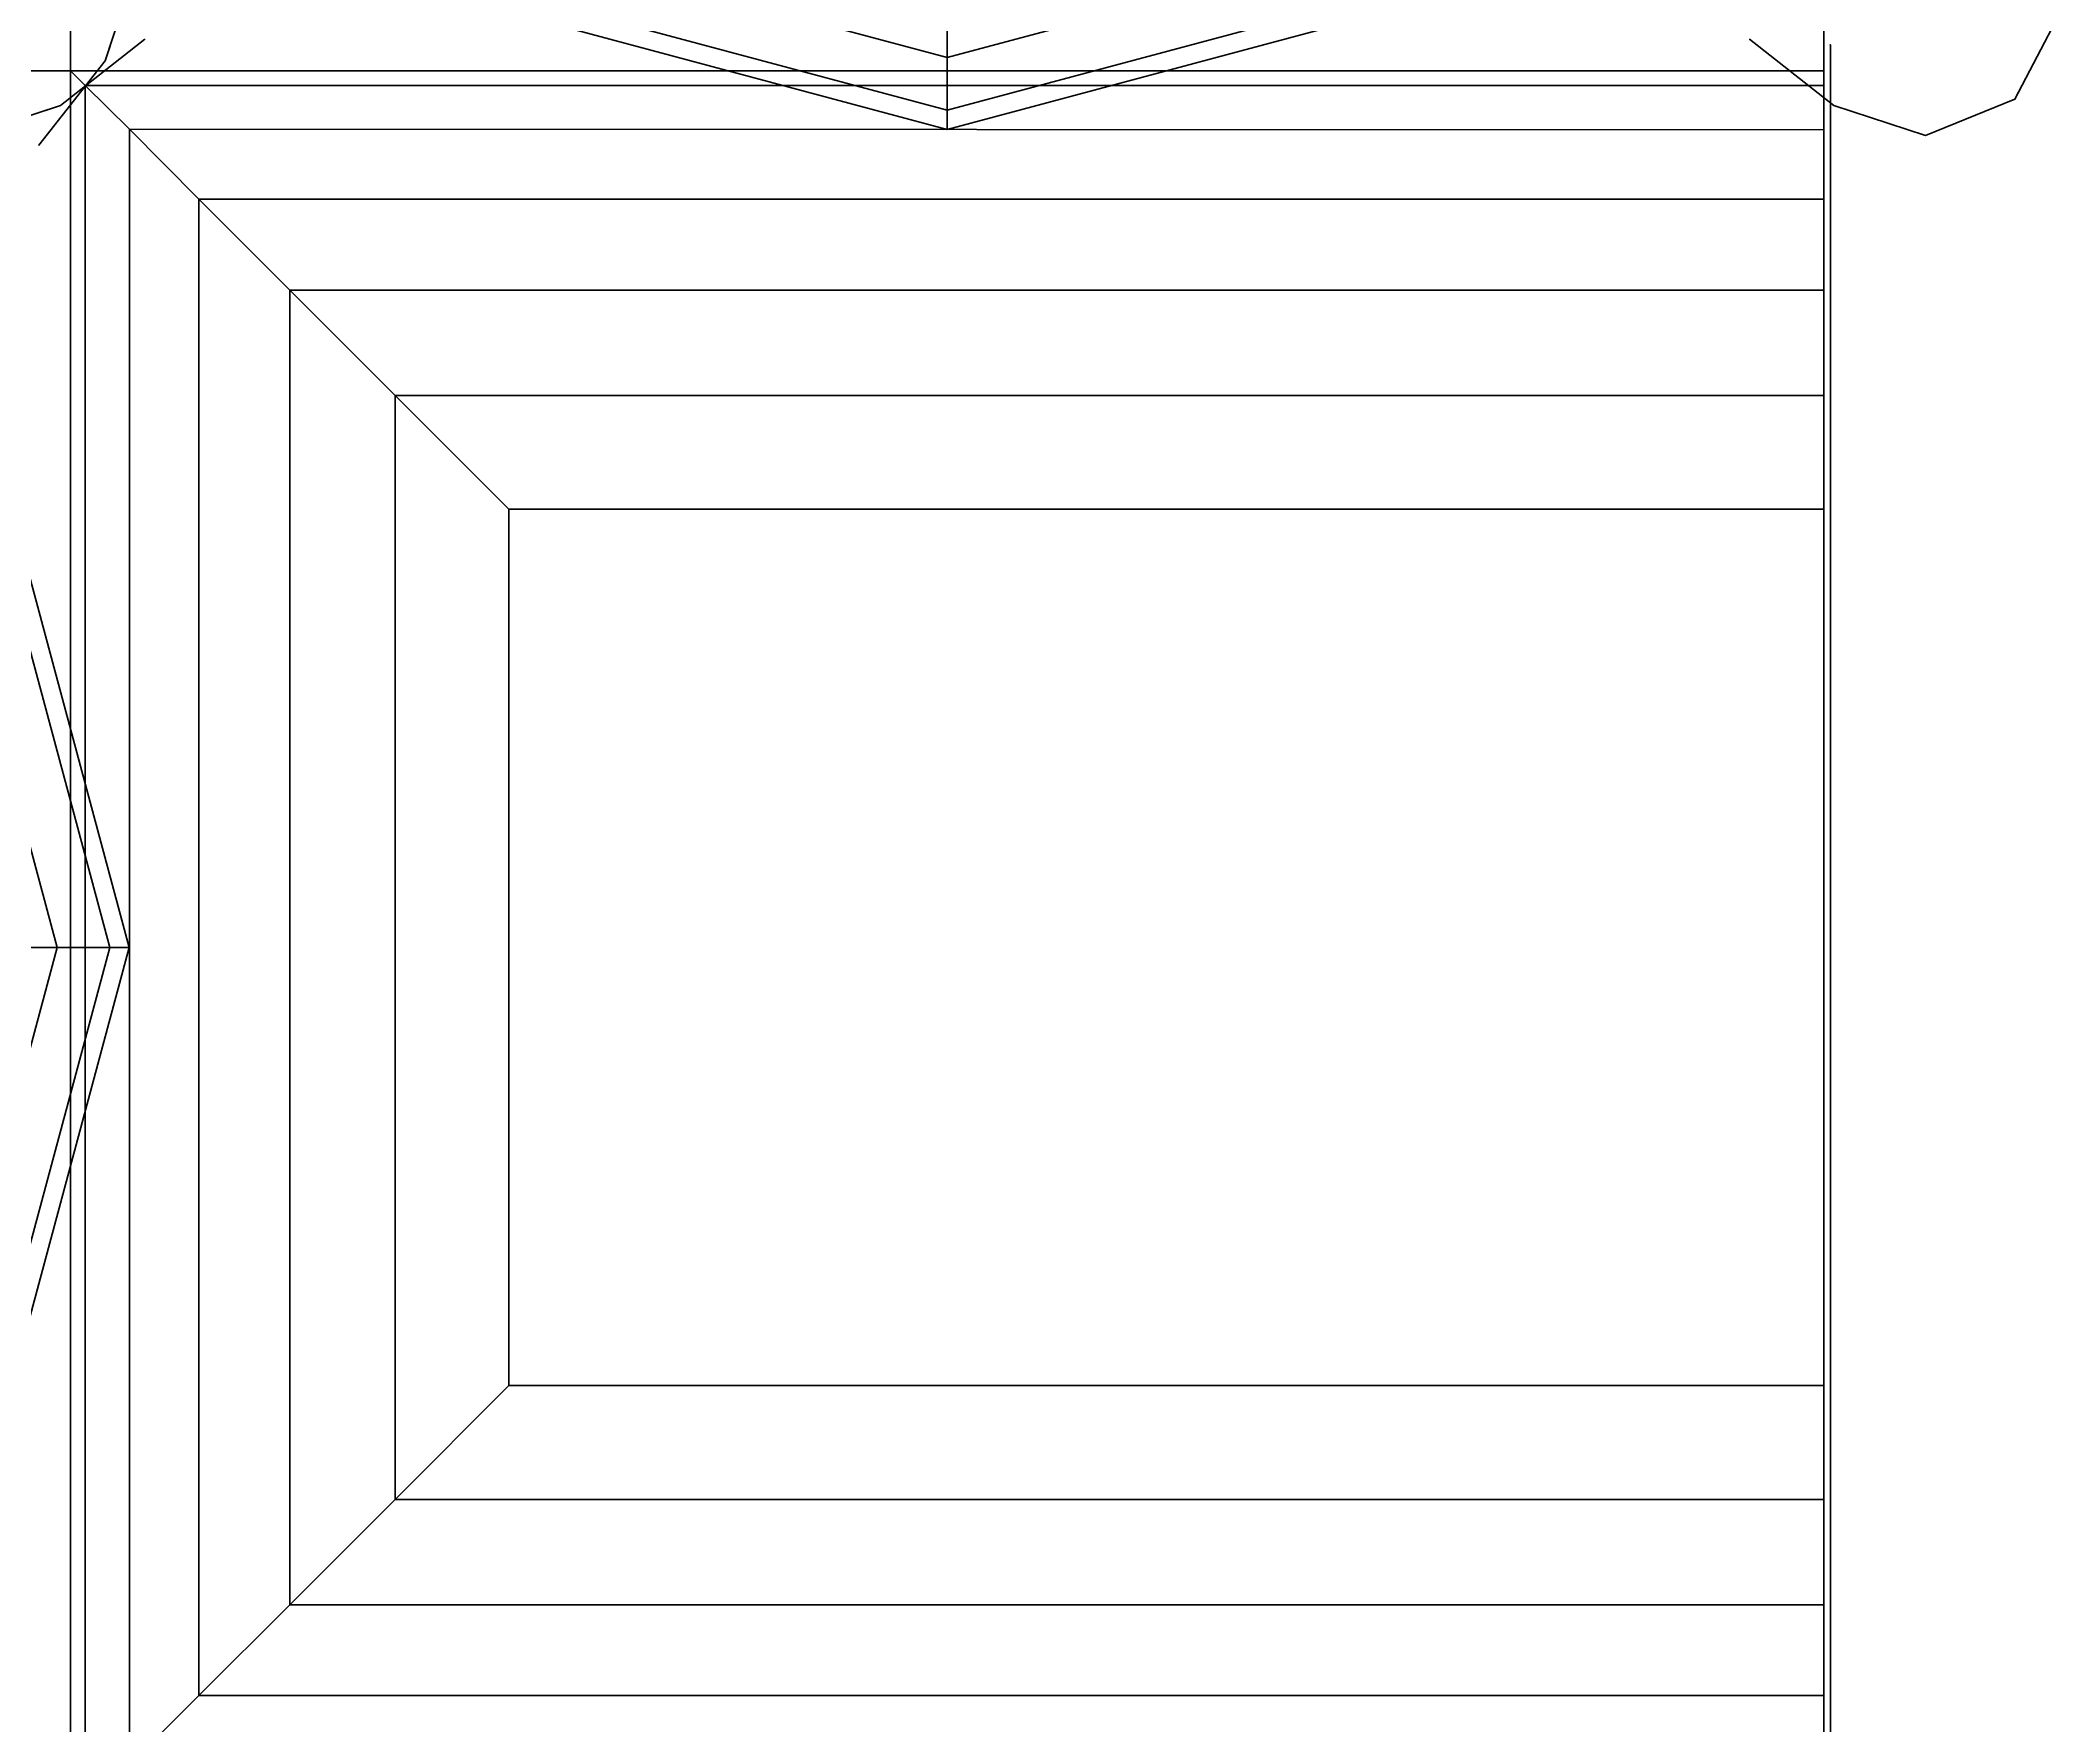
# Model space of a CAD drawing. Extents: x -170 to 1783, y -20 to 1205.
# Drawn here: x 315.881 to 318.185, y 757.378 to 759.297 of the extents above; entities that cross this region are included whole.
import ezdxf
from ezdxf.enums import TextEntityAlignment as Align

# ---------------------------------------------------------------- set-up
doc = ezdxf.new("R2010")
doc.units = 0
doc.header["$LTSCALE"] = 96
doc.header["$MEASUREMENT"] = 0
for name, color, linetype in [('A-FURN-3-PANEL-GLIDE', 7, 'Continuous'), ('A-FURN-3-PANEL-TRIM', 7, 'Continuous'), ('A-FURN-P-PNLS', 7, 'Continuous'), ('A-FURN-P-PNLS-POWR', 7, 'Continuous'), ('A-FURN-P-WKSF', 7, 'Continuous'), ('MAIN_PANEL', 7, 'Continuous'), ('MAIN_PANEL_COMP', 7, 'Continuous'), ('MAIN_WKSURF', 7, 'Continuous'), ('SM', 7, 'Continuous')]:
    doc.layers.add(name, color=color, linetype=linetype)

# ---------------------------------------------------------------- blocks, each defined once
blk = doc.blocks.new('EC-EFP-456')
at = {"layer": 'A-FURN-3-PANEL-GLIDE', "color": 20, "linetype": 'Continuous'}
for points in [[(-0.0447, 1, 0.2464), (-0.0668, 1, 0.1642), (0.0608, 1.4759, 0.1642), (0.0798, 1.4649, 0.2464)], [(-0.0668, 1, 0.1642), (-0.0447, 1, 0.0821), (0.0798, 1.4649, 0.0821), (0.0608, 1.4759, 0.1642)], [(0.0154, 1, 0.3065), (-0.0447, 1, 0.2464), (0.0798, 1.4649, 0.2464), (0.1319, 1.4348, 0.3065)], [(-0.0447, 1, 0.0821), (0.0154, 1, 0.022), (0.1319, 1.4348, 0.022), (0.0798, 1.4649, 0.0821)], [(0.0975, 1, 0.3285), (0.0154, 1, 0.3065), (0.1319, 1.4348, 0.3065), (0.203, 1.3937, 0.3285)], [(0.0154, 1, 0.022), (0.0975, 1), (0.203, 1.3937), (0.1319, 1.4348, 0.022)], [(0.0798, 0.5351, 0.2464), (0.0608, 0.5241, 0.1642), (-0.0668, 1, 0.1642), (-0.0447, 1, 0.2464)], [(0.0608, 0.5241, 0.1642), (0.0798, 0.5351, 0.0821), (-0.0447, 1, 0.0821), (-0.0668, 1, 0.1642)], [(0.1319, 0.5652, 0.3065), (0.0798, 0.5351, 0.2464), (-0.0447, 1, 0.2464), (0.0154, 1, 0.3065)], [(0.0798, 0.5351, 0.0821), (0.1319, 0.5652, 0.022), (0.0154, 1, 0.022), (-0.0447, 1, 0.0821)], [(0.203, 0.6063, 0.3285), (0.1319, 0.5652, 0.3065), (0.0154, 1, 0.3065), (0.0975, 1, 0.3285)], [(0.1319, 0.5652, 0.022), (0.203, 0.6063), (0.0975, 1), (0.0154, 1, 0.022)]]:
    blk.add_3dface(points, dxfattribs=at)
at = {"layer": 'A-FURN-3-PANEL-TRIM', "color": 60, "linetype": 'Continuous'}
for points, invisible_edges in [([(-0.0735, -0.1159, 3.5747), (0.6, -0.1348, 3.5747), (0.0361, 0.0847, 3.5747), (-0.0395, -0.0114, 3.5747)], 3), ([(-0.0735, -0.1159, 4.2397), (-0.0395, -0.0114, 4.2397), (0.0361, 0.0847, 4.2397), (0.6, -0.1348, 4.2397)], 12), ([(-0.0735, -0.1159, 3.8013), (-0.0395, -0.0114, 3.8013), (0.0361, 0.0847, 3.8013), (0.6, -0.1348, 3.8013)], 12), ([(-0.0735, -0.1159, 4.013), (0.6, -0.1348, 4.013), (0.0361, 0.0847, 4.013), (-0.0395, -0.0114, 4.013)], 3)]:
    blk.add_3dface(points, dxfattribs=dict(at, invisible_edges=invisible_edges))
for points in [[(-0.0395, -0.0114, 4.013), (0.0361, 0.0847, 4.013), (0.0361, 0.0847, 4.2397), (-0.0395, -0.0114, 4.2397)], [(-0.0395, -0.0114, 3.5747), (0.0361, 0.0847, 3.5747), (0.0361, 0.0847, 3.8013), (-0.0395, -0.0114, 3.8013)], [(-0.0735, -0.1159, 4.013), (-0.0395, -0.0114, 4.013), (-0.0395, -0.0114, 4.2397), (-0.0735, -0.1159, 4.2397)], [(-0.0735, -0.1159, 3.5747), (-0.0395, -0.0114, 3.5747), (-0.0395, -0.0114, 3.8013), (-0.0735, -0.1159, 3.8013)]]:
    blk.add_3dface(points, dxfattribs=at)
at = {"layer": 'A-FURN-P-PNLS', "color": 60, "linetype": 'Continuous'}
for p, q in [((0, 0), (0, 2)), ((48, 0), (0, 0))]:
    blk.add_line(p, q, dxfattribs=at)
at = {"layer": 'A-FURN-P-PNLS-POWR', "color": 1, "linetype": 'Continuous'}
blk.add_line((22, 1), (0, 1), dxfattribs=at)
at = {"layer": 'MAIN_PANEL', "color": 7, "linetype": 'Continuous'}
for p in [(0, 0), (0, 0, 55.663), (0, 0), (0, 0)]:
    blk.add_point(p, dxfattribs=at)
blk = doc.blocks.new('EC-EFN-456')
at = {"layer": 'A-FURN-3-PANEL-GLIDE', "color": 20, "linetype": 'Continuous'}
for points in [[(47.9202, 1.4649, 0.2464), (47.9392, 1.4759, 0.1642), (48.0667, 1, 0.1642), (48.0447, 1, 0.2464)], [(47.9392, 1.4759, 0.1642), (47.9202, 1.4649, 0.0821), (48.0447, 1, 0.0821), (48.0667, 1, 0.1642)], [(47.8681, 1.4348, 0.3065), (47.9202, 1.4649, 0.2464), (48.0447, 1, 0.2464), (47.9846, 1, 0.3065)], [(47.9202, 1.4649, 0.0821), (47.8681, 1.4348, 0.022), (47.9846, 1, 0.022), (48.0447, 1, 0.0821)], [(47.797, 1.3937, 0.3285), (47.8681, 1.4348, 0.3065), (47.9846, 1, 0.3065), (47.9025, 1, 0.3285)], [(47.8681, 1.4348, 0.022), (47.797, 1.3937), (47.9025, 1), (47.9846, 1, 0.022)], [(47.9025, 1, 0.3285), (47.9846, 1, 0.3065), (47.8681, 0.5652, 0.3065), (47.797, 0.6063, 0.3285)], [(47.9846, 1, 0.022), (47.9025, 1), (47.797, 0.6063), (47.8681, 0.5652, 0.022)], [(47.9846, 1, 0.3065), (48.0447, 1, 0.2464), (47.9202, 0.5351, 0.2464), (47.8681, 0.5652, 0.3065)], [(48.0447, 1, 0.0821), (47.9846, 1, 0.022), (47.8681, 0.5652, 0.022), (47.9202, 0.5351, 0.0821)], [(48.0447, 1, 0.2464), (48.0667, 1, 0.1642), (47.9392, 0.5241, 0.1642), (47.9202, 0.5351, 0.2464)], [(48.0667, 1, 0.1642), (48.0447, 1, 0.0821), (47.9202, 0.5351, 0.0821), (47.9392, 0.5241, 0.1642)]]:
    blk.add_3dface(points, dxfattribs=at)
at = {"layer": 'A-FURN-3-PANEL-TRIM', "color": 60, "linetype": 'Continuous'}
for points, invisible_edges in [([(47.935, 2.269, 3.5747), (47.4, 2.1348, 3.5747), (48.0735, 2.1159, 3.5747), (48.0322, 2.2178, 3.5747)], 3), ([(47.935, 2.269, 4.2397), (48.0322, 2.2178, 4.2397), (48.0735, 2.1159, 4.2397), (47.4, 2.1348, 4.2397)], 12), ([(47.935, 2.269, 3.8013), (48.0322, 2.2178, 3.8013), (48.0735, 2.1159, 3.8013), (47.4, 2.1348, 3.8013)], 12), ([(47.935, 2.269, 4.013), (47.4, 2.1348, 4.013), (48.0735, 2.1159, 4.013), (48.0322, 2.2178, 4.013)], 3), ([(48.0735, 2.1159, 3.5747), (47.4, 2.1348, 3.5747), (47.9639, 1.9153, 3.5747), (48.0395, 2.0114, 3.5747)], 3), ([(48.0735, 2.1159, 4.2397), (48.0395, 2.0114, 4.2397), (47.9639, 1.9153, 4.2397), (47.4, 2.1348, 4.2397)], 12), ([(48.0735, 2.1159, 3.8013), (48.0395, 2.0114, 3.8013), (47.9639, 1.9153, 3.8013), (47.4, 2.1348, 3.8013)], 12), ([(48.0735, 2.1159, 4.013), (47.4, 2.1348, 4.013), (47.9639, 1.9153, 4.013), (48.0395, 2.0114, 4.013)], 3), ([(47.9639, 0.0847, 3.8013), (47.4, -0.1348, 3.8013), (48.0735, -0.1159, 3.8013), (48.0395, -0.0114, 3.8013)], 3), ([(47.9639, 0.0847, 4.013), (48.0395, -0.0114, 4.013), (48.0735, -0.1159, 4.013), (47.4, -0.1348, 4.013)], 12)]:
    blk.add_3dface(points, dxfattribs=dict(at, invisible_edges=invisible_edges))
for points in [[(47.935, 2.269, 4.013), (48.0322, 2.2178, 4.013), (48.0322, 2.2178, 4.2397), (47.935, 2.269, 4.2397)], [(47.935, 2.269, 3.5747), (48.0322, 2.2178, 3.5747), (48.0322, 2.2178, 3.8013), (47.935, 2.269, 3.8013)], [(48.0322, 2.2178, 4.013), (48.0735, 2.1159, 4.013), (48.0735, 2.1159, 4.2397), (48.0322, 2.2178, 4.2397)], [(48.0322, 2.2178, 3.5747), (48.0735, 2.1159, 3.5747), (48.0735, 2.1159, 3.8013), (48.0322, 2.2178, 3.8013)], [(48.0735, 2.1159, 4.013), (48.0395, 2.0114, 4.013), (48.0395, 2.0114, 4.2397), (48.0735, 2.1159, 4.2397)], [(48.0735, 2.1159, 3.5747), (48.0395, 2.0114, 3.5747), (48.0395, 2.0114, 3.8013), (48.0735, 2.1159, 3.8013)], [(48.0395, 2.0114, 4.013), (47.9639, 1.9153, 4.013), (47.9639, 1.9153, 4.2397), (48.0395, 2.0114, 4.2397)], [(48.0395, 2.0114, 3.5747), (47.9639, 1.9153, 3.5747), (47.9639, 1.9153, 3.8013), (48.0395, 2.0114, 3.8013)], [(47.9639, 0.0847, 3.8013), (48.0395, -0.0114, 3.8013), (48.0395, -0.0114, 4.013), (47.9639, 0.0847, 4.013)], [(48.0395, -0.0114, 3.8013), (48.0735, -0.1159, 3.8013), (48.0735, -0.1159, 4.013), (48.0395, -0.0114, 4.013)]]:
    blk.add_3dface(points, dxfattribs=at)
at = {"layer": 'A-FURN-P-PNLS', "color": 60, "linetype": 'Continuous'}
for p, q in [((0, 2), (48, 2)), ((48, 2), (48, 0)), ((48, 0), (0, 0))]:
    blk.add_line(p, q, dxfattribs=at)
at = {"layer": 'MAIN_PANEL', "color": 7, "linetype": 'Continuous'}
for p in [(48, 2), (48, 2, 55.663), (48, 2), (48, 0), (48, 0, 55.663), (48, 0)]:
    blk.add_point(p, dxfattribs=at)
blk = doc.blocks.new('EC-WYC-64-2424-T')
at = {"layer": 'A-FURN-P-WKSF', "color": 7, "linetype": 'Continuous'}
blk.add_arc((1.25, -1.25), 1.25, 90, 180, dxfattribs=at)
at = {"layer": 'MAIN_WKSURF', "color": 7, "linetype": 'Continuous'}
blk.add_point((0, 0), dxfattribs=at)
blk.add_point((0, 0), dxfattribs=at)
blk.add_point((0, 0), dxfattribs=at)
blk = doc.blocks.new('EC-FPFS-56')
at = {"layer": 'MAIN_PANEL_COMP', "color": 7, "linetype": 'Continuous'}
for p in [(0.0002, 0), (0.0002, 0), (0.0297, -0.0077), (0.0297, -0.0077)]:
    blk.add_point(p, dxfattribs=at)
at = {"layer": 'SM', "color": 60, "linetype": 'Continuous'}
blk.add_line((2.0002, 0), (0.0002, 0), dxfattribs=at)
for points in [[(0.0463, -0.0077, 55.6309), (0.0297, -0.0077, 55.5), (0.0297, -2.0077, 55.5), (0.0463, -1.9911, 55.6309)], [(0.0297, -0.0077, 55.5), (2.0297, -0.0077, 55.5), (2.0297, -0.0077, 3), (0.0297, -0.0077, 3)], [(0.0297, -0.0077, 3), (2.0297, -0.0077, 3), (2.0297, -0.0077), (0.0297, -0.0077)], [(0.0463, -1.9911, 55.6309), (0.0962, -1.9403, 55.751), (0.0971, -0.0077, 55.751), (0.0463, -0.0077, 55.6309)], [(0.1762, -0.0077, 55.8545), (0.0971, -0.0077, 55.751), (0.0962, -1.9403, 55.751), (0.1762, -1.8612, 55.8545)], [(0.2797, -0.0077, 55.9336), (0.1762, -0.0077, 55.8545), (0.1762, -1.8612, 55.8545), (0.2797, -1.7577, 55.9336)], [(0.3999, -0.0077, 55.9844), (0.2797, -0.0077, 55.9336), (0.2797, -1.7577, 55.9336), (0.3999, -1.6375, 55.9844)], [(0.5297, -0.0077, 56), (0.3999, -0.0077, 55.9844), (0.3999, -1.6375, 55.9844), (0.5297, -1.5077, 56)], [(0.5297, -0.0077, 56), (0.5297, -1.5077, 56), (1.5297, -1.5077, 56), (1.5297, -0.0077, 56)], [(1.6596, -0.0077, 55.9844), (1.5297, -0.0077, 56), (1.5297, -1.5077, 56), (1.6596, -1.6375, 55.9844)], [(1.7797, -0.0077, 55.9336), (1.6596, -0.0077, 55.9844), (1.6596, -1.6375, 55.9844), (1.7797, -1.7577, 55.9336)], [(1.8833, -0.0077, 55.8545), (1.7797, -0.0077, 55.9336), (1.7797, -1.7577, 55.9336), (1.8833, -1.8612, 55.8545)], [(1.9624, -0.0077, 55.751), (1.8833, -0.0077, 55.8545), (1.8833, -1.8612, 55.8545), (1.9624, -1.9403, 55.751)], [(0.3999, -1.6375, 55.9844), (1.6596, -1.6375, 55.9844), (1.5297, -1.5077, 56), (0.5297, -1.5077, 56)], [(0.3999, -1.6375, 55.9844), (0.2797, -1.7577, 55.9336), (1.7797, -1.7577, 55.9336), (1.6596, -1.6375, 55.9844)], [(0.2797, -1.7577, 55.9336), (0.1762, -1.8612, 55.8545), (1.8833, -1.8612, 55.8545), (1.7797, -1.7577, 55.9336)], [(0.1762, -1.8612, 55.8545), (0.0962, -1.9403, 55.751), (1.9624, -1.9403, 55.751), (1.8833, -1.8612, 55.8545)], [(0.0962, -1.9403, 55.751), (0.0463, -1.9911, 55.6309), (2.0131, -1.9911, 55.6309), (1.9624, -1.9403, 55.751)], [(0.0463, -1.9911, 55.6309), (0.0297, -2.0077, 55.5), (2.0297, -2.0077, 55.5), (2.0131, -1.9911, 55.6309)]]:
    blk.add_3dface(points, dxfattribs=at)
for points, invisible_edges in [([(0.0297, -0.0077, 55.5), (0.0463, -0.0077, 55.6309), (2.0297, -0.0077, 55.5)], 2), ([(0.0971, -0.0077, 55.751), (2.0297, -0.0077, 55.5), (0.0463, -0.0077, 55.6309)], 3), ([(2.0297, -0.0077, 55.5), (0.0971, -0.0077, 55.751), (2.0131, -0.0077, 55.6309)], 3), ([(0.1762, -0.0077, 55.8545), (2.0131, -0.0077, 55.6309), (0.0971, -0.0077, 55.751)], 3), ([(2.0131, -0.0077, 55.6309), (0.1762, -0.0077, 55.8545), (1.9624, -0.0077, 55.751)], 3), ([(0.2797, -0.0077, 55.9336), (1.9624, -0.0077, 55.751), (0.1762, -0.0077, 55.8545)], 3), ([(1.9624, -0.0077, 55.751), (0.2797, -0.0077, 55.9336), (1.8833, -0.0077, 55.8545)], 3), ([(0.3999, -0.0077, 55.9844), (1.8833, -0.0077, 55.8545), (0.2797, -0.0077, 55.9336)], 3), ([(1.8833, -0.0077, 55.8545), (0.3999, -0.0077, 55.9844), (1.7797, -0.0077, 55.9336)], 3), ([(0.5297, -0.0077, 56), (1.7797, -0.0077, 55.9336), (0.3999, -0.0077, 55.9844)], 3), ([(1.7797, -0.0077, 55.9336), (0.5297, -0.0077, 56), (1.6596, -0.0077, 55.9844)], 3), ([(1.5297, -0.0077, 56), (1.6596, -0.0077, 55.9844), (0.5297, -0.0077, 56)], 2)]:
    blk.add_3dface(points, dxfattribs=dict(at, invisible_edges=invisible_edges))

msp = doc.modelspace()

# ---------------------------------------------------------------- block references
at = {"layer": 'MAIN_PANEL', "color": 47, "linetype": 'Continuous', "rotation": 270}
msp.add_blockref('EC-EFN-456', (315.91551, 807.26241), dxfattribs=at)
at = {"layer": 'MAIN_PANEL', "color": 47, "linetype": 'Continuous'}
ref = msp.add_blockref('EC-EFP-456', (315.91551, 759.26241), dxfattribs=dict(at, rotation=180))
ref.add_attrib('CAPMC', 'ECH', dxfattribs={"color": 47, "linetype": 'Continuous', "height": 0.000000012, "width": 0.666667}).set_placement((315.91551, 759.26241), align=Align.BOTTOM_LEFT)
ref.add_attrib('CAPPN', 'EC-EFP-456', dxfattribs={"color": 47, "linetype": 'Continuous', "height": 0.000000012, "width": 0.666667}).set_placement((315.91551, 759.26241), align=Align.BOTTOM_LEFT)
ref.add_attrib('CAPMG', 'RSI', dxfattribs={"color": 47, "linetype": 'Continuous', "height": 0.000000012, "width": 0.666667}).set_placement((315.91551, 759.26241), align=Align.BOTTOM_LEFT)
ref.add_attrib('CAPQTY', '1', dxfattribs={"color": 47, "linetype": 'Continuous', "height": 0.000000012, "width": 0.666667}).set_placement((315.91551, 759.26241), align=Align.BOTTOM_LEFT)
at = {"layer": 'MAIN_PANEL_COMP', "color": 47, "linetype": 'Continuous'}
ref = msp.add_blockref('EC-FPFS-56', (317.92316, 759.29215), dxfattribs=dict(at, rotation=270))
ref.add_attrib('CAPMC', 'ECH', dxfattribs={"color": 47, "linetype": 'Continuous', "height": 0.000000012, "width": 0.666667}).set_placement((317.92316, 759.29215), align=Align.BOTTOM_LEFT)
ref.add_attrib('CAPPN', 'EC-FPFS-56', dxfattribs={"color": 47, "linetype": 'Continuous', "height": 0.000000012, "width": 0.666667}).set_placement((317.92316, 759.29215), align=Align.BOTTOM_LEFT)
ref.add_attrib('CAPMG', 'RSI', dxfattribs={"color": 47, "linetype": 'Continuous', "height": 0.000000012, "width": 0.666667}).set_placement((317.92316, 759.29215), align=Align.BOTTOM_LEFT)
ref.add_attrib('CAPQTY', '1', dxfattribs={"color": 47, "linetype": 'Continuous', "height": 0.000000012, "width": 0.666667}).set_placement((317.92316, 759.29215), align=Align.BOTTOM_LEFT)
at = {"layer": 'MAIN_WKSURF', "color": 47, "linetype": 'Continuous'}
ref = msp.add_blockref('EC-WYC-64-2424-T', (315.91551, 759.26241), dxfattribs=dict(at, rotation=180))
ref.add_attrib('CAPMC', 'ECH', dxfattribs={"color": 47, "linetype": 'Continuous', "height": 0.000000012, "width": 0.666667}).set_placement((315.91551, 759.26241), align=Align.BOTTOM_LEFT)
ref.add_attrib('CAPPN', 'EC-WYC-64-2424-T', dxfattribs={"color": 47, "linetype": 'Continuous', "height": 0.000000012, "width": 0.666667}).set_placement((315.91551, 759.26241), align=Align.BOTTOM_LEFT)
ref.add_attrib('CAPMG', 'RSI', dxfattribs={"color": 47, "linetype": 'Continuous', "height": 0.000000012, "width": 0.666667}).set_placement((315.91551, 759.26241), align=Align.BOTTOM_LEFT)
ref.add_attrib('CAPQTY', '1', dxfattribs={"color": 47, "linetype": 'Continuous', "height": 0.000000012, "width": 0.666667}).set_placement((315.91551, 759.26241), align=Align.BOTTOM_LEFT)

doc.saveas('drawing.dxf')
